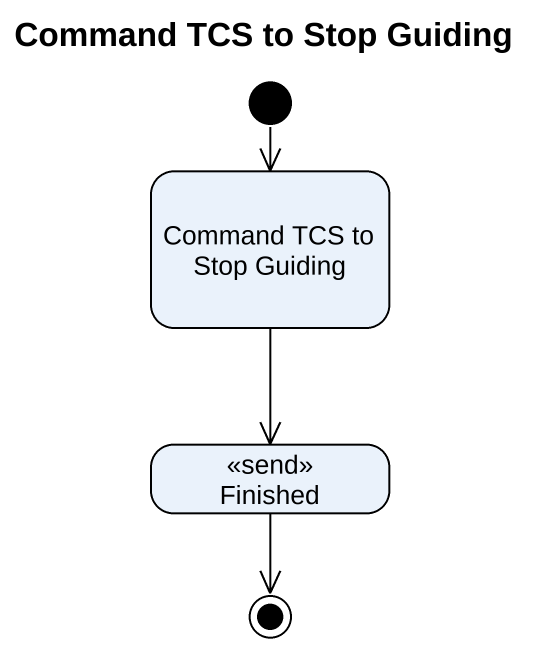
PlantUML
@startuml
title Command TCS to Stop Guiding
hide empty description
state "Command TCS to Stop Guiding" as Command_TCS_to_Stop_Guiding
state Finished <<send>>
[*] --> Command_TCS_to_Stop_Guiding
Command_TCS_to_Stop_Guiding --> Finished
Finished --> [*]
@enduml
